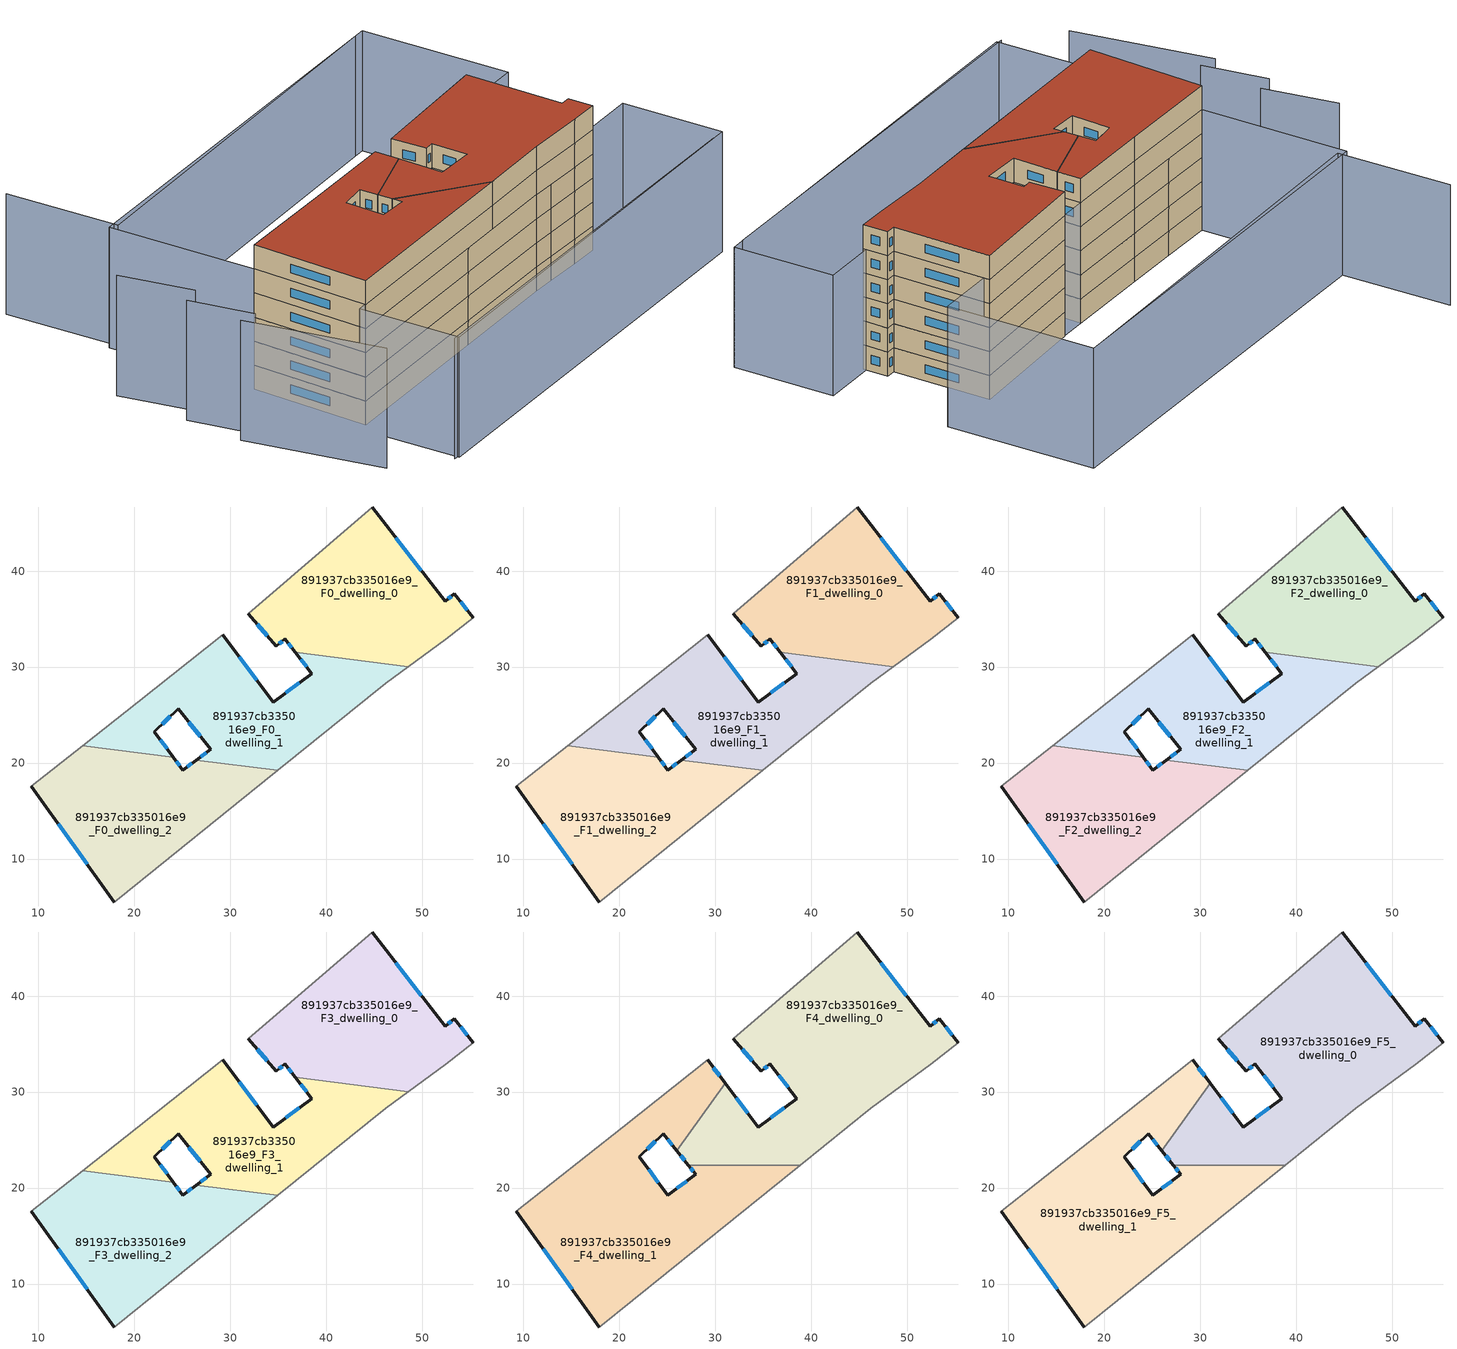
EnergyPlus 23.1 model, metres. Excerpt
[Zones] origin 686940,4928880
891937cb335016e9_F0_dwelling_0
 floor ground (EU_floor_Construction): 53.36,37.62 55.33,35.12 52.44,32.91 48.56,30.05 36.79,31.55 35.7,32.95 34.81,32.18 31.89,35.58 44.78,46.68 52.38,36.86 z0
 wall outside (EU_wall_Construction): 55.33,35.12 53.36,37.62 52.38,36.86 44.78,46.68 / 31.89,35.58 34.81,32.18 35.7,32.95 36.79,31.55 z0:3
 wall adiabatic (EU_wall_Construction): 44.78,46.68 31.89,35.58 / 48.56,30.05 52.44,32.91 55.33,35.12 z0:3
 wall to 891937cb335016e9_F0_dwelling_1 (EU_wall_Construction): 36.79,31.55 48.56,30.05 z0:3
 window (EU_Window_Construction): 49.91,40.05 47.25,43.49 / 53.04,37.37 52.7,37.11 / 54.69,35.93 54,36.81 / 36.05,32.5 36.43,32.01 / 35.1,32.43 35.41,32.7 / 32.84,34.48 33.86,33.29 z0.98:2.02
891937cb335016e9_F0_dwelling_1
 floor ground (EU_floor_Construction): 48.56,30.05 46.22,28.31 34.93,19.24 26.46,20.32 27.97,21.43 24.58,25.64 22.09,23.27 24.05,20.62 14.65,21.82 20.38,26.31 29.21,33.35 34.5,26.32 38.51,29.33 36.79,31.55 z0
 wall outside (EU_wall_Construction): 36.79,31.55 38.51,29.33 34.5,26.32 29.21,33.35 / 24.05,20.62 22.09,23.27 24.58,25.64 27.97,21.43 26.46,20.32 z0:3
 wall adiabatic (EU_wall_Construction): 34.93,19.24 46.22,28.31 48.56,30.05 / 29.21,33.35 20.38,26.31 14.65,21.82 z0:3
 wall to 891937cb335016e9_F0_dwelling_2 (EU_wall_Construction): 26.46,20.32 34.93,19.24 / 14.65,21.82 24.05,20.62 z0:3
 window (EU_Window_Construction): 37.35,30.83 37.95,30.05 / 27.48,21.07 26.95,20.68 / 25.68,24.27 26.87,22.8 / 22.9,24.04 23.77,24.87 / 23.41,21.49 22.73,22.41 / 32.78,28.61 30.93,31.07 / 37.2,28.35 35.8,27.3 z0.98:2.02
891937cb335016e9_F0_dwelling_2
 floor ground (EU_floor_Construction): 34.93,19.24 17.89,5.52 9.26,17.6 14.65,21.82 24.05,20.62 25.05,19.27 26.46,20.32 z0
 wall outside (EU_wall_Construction): 26.46,20.32 25.05,19.27 24.05,20.62 / 9.26,17.6 17.89,5.52 z0:3
 wall adiabatic (EU_wall_Construction): 17.89,5.52 34.93,19.24 / 14.65,21.82 9.26,17.6 z0:3
 window (EU_Window_Construction): 26,19.98 25.51,19.61 / 12.06,13.67 15.08,9.45 / 24.72,19.71 24.37,20.18 z0.98:2.02
891937cb335016e9_F1_dwelling_0
 floor to 891937cb335016e9_F0_dwelling_0 (EU_floor_Construction): 53.36,37.62 55.33,35.12 52.44,32.91 48.56,30.05 36.79,31.55 35.7,32.95 34.81,32.18 31.89,35.58 44.78,46.68 52.38,36.86 z3
 wall outside (EU_wall_Construction): 55.33,35.12 53.36,37.62 52.38,36.86 44.78,46.68 / 31.89,35.58 34.81,32.18 35.7,32.95 36.79,31.55 z3:6
 wall adiabatic (EU_wall_Construction): 44.78,46.68 31.89,35.58 / 48.56,30.05 52.44,32.91 55.33,35.12 z3:6
 wall to 891937cb335016e9_F1_dwelling_1 (EU_wall_Construction): 36.79,31.55 48.56,30.05 z3:6
 window (EU_Window_Construction): 49.91,40.05 47.25,43.49 / 53.04,37.37 52.7,37.11 / 54.69,35.93 54,36.81 / 36.05,32.5 36.43,32.01 / 35.1,32.43 35.41,32.7 / 32.84,34.48 33.86,33.29 z3.98:5.02
891937cb335016e9_F1_dwelling_1
 floor to 891937cb335016e9_F0_dwelling_1 (EU_floor_Construction): 48.56,30.05 46.22,28.31 34.93,19.24 26.46,20.32 27.97,21.43 24.58,25.64 22.09,23.27 24.05,20.62 14.65,21.82 20.38,26.31 29.21,33.35 34.5,26.32 38.51,29.33 36.79,31.55 z3
 wall outside (EU_wall_Construction): 36.79,31.55 38.51,29.33 34.5,26.32 29.21,33.35 / 24.05,20.62 22.09,23.27 24.58,25.64 27.97,21.43 26.46,20.32 z3:6
 wall adiabatic (EU_wall_Construction): 34.93,19.24 46.22,28.31 48.56,30.05 / 29.21,33.35 20.38,26.31 14.65,21.82 z3:6
 wall to 891937cb335016e9_F1_dwelling_2 (EU_wall_Construction): 26.46,20.32 34.93,19.24 / 14.65,21.82 24.05,20.62 z3:6
 window (EU_Window_Construction): 37.35,30.83 37.95,30.05 / 27.48,21.07 26.95,20.68 / 25.68,24.27 26.87,22.8 / 22.9,24.04 23.77,24.87 / 23.41,21.49 22.73,22.41 / 32.78,28.61 30.93,31.07 / 37.2,28.35 35.8,27.3 z3.98:5.02
891937cb335016e9_F1_dwelling_2
 floor to 891937cb335016e9_F0_dwelling_2 (EU_floor_Construction): 34.93,19.24 17.89,5.52 9.26,17.6 14.65,21.82 24.05,20.62 25.05,19.27 26.46,20.32 z3
 wall outside (EU_wall_Construction): 26.46,20.32 25.05,19.27 24.05,20.62 / 9.26,17.6 17.89,5.52 z3:6
 wall adiabatic (EU_wall_Construction): 17.89,5.52 34.93,19.24 / 14.65,21.82 9.26,17.6 z3:6
 window (EU_Window_Construction): 26,19.98 25.51,19.61 / 12.06,13.67 15.08,9.45 / 24.72,19.71 24.37,20.18 z3.98:5.02
891937cb335016e9_F2_dwelling_0
 floor to 891937cb335016e9_F1_dwelling_0 (EU_floor_Construction): 53.36,37.62 55.33,35.12 52.44,32.91 48.56,30.05 36.79,31.55 35.7,32.95 34.81,32.18 31.89,35.58 44.78,46.68 52.38,36.86 z6
 wall outside (EU_wall_Construction): 55.33,35.12 53.36,37.62 52.38,36.86 44.78,46.68 / 31.89,35.58 34.81,32.18 35.7,32.95 36.79,31.55 z6:9
 wall adiabatic (EU_wall_Construction): 44.78,46.68 31.89,35.58 / 48.56,30.05 52.44,32.91 55.33,35.12 z6:9
 wall to 891937cb335016e9_F2_dwelling_1 (EU_wall_Construction): 36.79,31.55 48.56,30.05 z6:9
 window (EU_Window_Construction): 49.91,40.05 47.25,43.49 / 53.04,37.37 52.7,37.11 / 54.69,35.93 54,36.81 / 36.05,32.5 36.43,32.01 / 35.1,32.43 35.41,32.7 / 32.84,34.48 33.86,33.29 z6.98:8.02
891937cb335016e9_F2_dwelling_1
 floor to 891937cb335016e9_F1_dwelling_1 (EU_floor_Construction): 48.56,30.05 46.22,28.31 34.93,19.24 26.46,20.32 27.97,21.43 24.58,25.64 22.09,23.27 24.05,20.62 14.65,21.82 20.38,26.31 29.21,33.35 34.5,26.32 38.51,29.33 36.79,31.55 z6
 wall outside (EU_wall_Construction): 36.79,31.55 38.51,29.33 34.5,26.32 29.21,33.35 / 24.05,20.62 22.09,23.27 24.58,25.64 27.97,21.43 26.46,20.32 z6:9
 wall adiabatic (EU_wall_Construction): 34.93,19.24 46.22,28.31 48.56,30.05 / 29.21,33.35 20.38,26.31 14.65,21.82 z6:9
 wall to 891937cb335016e9_F2_dwelling_2 (EU_wall_Construction): 26.46,20.32 34.93,19.24 / 14.65,21.82 24.05,20.62 z6:9
 window (EU_Window_Construction): 37.35,30.83 37.95,30.05 / 27.48,21.07 26.95,20.68 / 25.68,24.27 26.87,22.8 / 22.9,24.04 23.77,24.87 / 23.41,21.49 22.73,22.41 / 32.78,28.61 30.93,31.07 / 37.2,28.35 35.8,27.3 z6.98:8.02
891937cb335016e9_F2_dwelling_2
 floor to 891937cb335016e9_F1_dwelling_2 (EU_floor_Construction): 34.93,19.24 17.89,5.52 9.26,17.6 14.65,21.82 24.05,20.62 25.05,19.27 26.46,20.32 z6
 wall outside (EU_wall_Construction): 26.46,20.32 25.05,19.27 24.05,20.62 / 9.26,17.6 17.89,5.52 z6:9
 wall adiabatic (EU_wall_Construction): 17.89,5.52 34.93,19.24 / 14.65,21.82 9.26,17.6 z6:9
 window (EU_Window_Construction): 26,19.98 25.51,19.61 / 12.06,13.67 15.08,9.45 / 24.72,19.71 24.37,20.18 z6.98:8.02
891937cb335016e9_F3_dwelling_0
 floor to 891937cb335016e9_F2_dwelling_0 (EU_floor_Construction): 53.36,37.62 55.33,35.12 52.44,32.91 48.56,30.05 36.79,31.55 35.7,32.95 34.81,32.18 31.89,35.58 44.78,46.68 52.38,36.86 z9
 wall outside (EU_wall_Construction): 55.33,35.12 53.36,37.62 52.38,36.86 44.78,46.68 / 31.89,35.58 34.81,32.18 35.7,32.95 36.79,31.55 z9:12
 wall adiabatic (EU_wall_Construction): 44.78,46.68 31.89,35.58 / 48.56,30.05 52.44,32.91 55.33,35.12 z9:12
 wall to 891937cb335016e9_F3_dwelling_1 (EU_wall_Construction): 36.79,31.55 48.56,30.05 z9:12
 window (EU_Window_Construction): 49.91,40.05 47.25,43.49 / 53.04,37.37 52.7,37.11 / 54.69,35.93 54,36.81 / 36.05,32.5 36.43,32.01 / 35.1,32.43 35.41,32.7 / 32.84,34.48 33.86,33.29 z9.98:11.02
891937cb335016e9_F3_dwelling_1
 floor to 891937cb335016e9_F2_dwelling_1 (EU_floor_Construction): 48.56,30.05 46.22,28.31 34.93,19.24 26.46,20.32 27.97,21.43 24.58,25.64 22.09,23.27 24.05,20.62 14.65,21.82 20.38,26.31 29.21,33.35 34.5,26.32 38.51,29.33 36.79,31.55 z9
 wall outside (EU_wall_Construction): 36.79,31.55 38.51,29.33 34.5,26.32 29.21,33.35 / 24.05,20.62 22.09,23.27 24.58,25.64 27.97,21.43 26.46,20.32 z9:12
 wall adiabatic (EU_wall_Construction): 34.93,19.24 46.22,28.31 48.56,30.05 / 29.21,33.35 20.38,26.31 14.65,21.82 z9:12
 wall to 891937cb335016e9_F3_dwelling_2 (EU_wall_Construction): 26.46,20.32 34.93,19.24 / 14.65,21.82 24.05,20.62 z9:12
 window (EU_Window_Construction): 37.35,30.83 37.95,30.05 / 27.48,21.07 26.95,20.68 / 25.68,24.27 26.87,22.8 / 22.9,24.04 23.77,24.87 / 23.41,21.49 22.73,22.41 / 32.78,28.61 30.93,31.07 / 37.2,28.35 35.8,27.3 z9.98:11.02
891937cb335016e9_F3_dwelling_2
 floor to 891937cb335016e9_F2_dwelling_2 (EU_floor_Construction): 34.93,19.24 17.89,5.52 9.26,17.6 14.65,21.82 24.05,20.62 25.05,19.27 26.46,20.32 z9
 wall outside (EU_wall_Construction): 26.46,20.32 25.05,19.27 24.05,20.62 / 9.26,17.6 17.89,5.52 z9:12
 wall adiabatic (EU_wall_Construction): 17.89,5.52 34.93,19.24 / 14.65,21.82 9.26,17.6 z9:12
 window (EU_Window_Construction): 26,19.98 25.51,19.61 / 12.06,13.67 15.08,9.45 / 24.72,19.71 24.37,20.18 z9.98:11.02
891937cb335016e9_F4_dwelling_0
 floor to 891937cb335016e9_F3_dwelling_0 (EU_floor_Construction): 53.36,37.62 55.33,35.12 52.44,32.91 48.56,30.05 36.79,31.55 35.7,32.95 34.81,32.18 31.89,35.58 44.78,46.68 52.38,36.86 z12
 floor to 891937cb335016e9_F3_dwelling_1 (EU_floor_Construction): 48.56,30.05 46.22,28.31 38.87,22.4 27.19,22.4 26.01,23.87 31.05,30.91 34.5,26.32 38.51,29.33 36.79,31.55 z12
 wall outside (EU_wall_Construction): 31.89,35.58 34.81,32.18 35.7,32.95 38.51,29.33 34.5,26.32 31.05,30.91 / 55.33,35.12 53.36,37.62 52.38,36.86 44.78,46.68 / 26.01,23.87 27.19,22.4 z12:15
 wall adiabatic (EU_wall_Construction): 44.78,46.68 31.89,35.58 / 38.87,22.4 46.22,28.31 52.44,32.91 55.33,35.12 z12:15
 wall to 891937cb335016e9_F4_dwelling_1 (EU_wall_Construction): 27.19,22.4 38.87,22.4 / 31.05,30.91 26.01,23.87 z12:15
 window (EU_Window_Construction): 35.1,32.43 35.41,32.7 / 32.84,34.48 33.86,33.29 / 49.91,40.05 47.25,43.49 / 53.04,37.37 52.7,37.11 / 54.69,35.93 54,36.81 / 26.39,23.39 26.8,22.88 / 33.38,27.81 32.17,29.42 / 37.2,28.35 35.8,27.3 / 36.61,31.77 37.59,30.51 z12.98:14.02
891937cb335016e9_F4_dwelling_1
 floor to 891937cb335016e9_F3_dwelling_1 (EU_floor_Construction): 38.87,22.4 34.93,19.24 26.46,20.32 27.97,21.43 27.19,22.4 z12; 29.21,33.35 31.05,30.91 26.01,23.87 24.58,25.64 22.09,23.27 24.05,20.62 14.65,21.82 20.38,26.31 z12
 floor to 891937cb335016e9_F3_dwelling_2 (EU_floor_Construction): 34.93,19.24 17.89,5.52 9.26,17.6 14.65,21.82 24.05,20.62 25.05,19.27 26.46,20.32 z12
 wall outside (EU_wall_Construction): 31.05,30.91 29.21,33.35 / 27.19,22.4 27.97,21.43 25.05,19.27 22.09,23.27 24.58,25.64 26.01,23.87 / 9.26,17.6 17.89,5.52 z12:15
 wall adiabatic (EU_wall_Construction): 17.89,5.52 38.87,22.4 / 29.21,33.35 20.38,26.31 9.26,17.6 z12:15
 window (EU_Window_Construction): 30.45,31.7 29.81,32.56 / 25.04,25.06 25.54,24.44 / 22.9,24.04 23.77,24.87 / 24.09,20.57 23.05,21.97 / 27.02,20.73 26,19.97 / 27.44,22.09 27.71,21.75 / 12.06,13.67 15.08,9.45 z12.98:14.02
891937cb335016e9_F5_dwelling_0
 floor to 891937cb335016e9_F4_dwelling_0 (EU_floor_Construction): 53.36,37.62 55.33,35.12 52.44,32.91 46.22,28.31 38.87,22.4 27.19,22.4 26.01,23.87 31.05,30.91 34.5,26.32 38.51,29.33 35.7,32.95 34.81,32.18 31.89,35.58 44.78,46.68 52.38,36.86 z15
 wall outside (EU_wall_Construction): 31.89,35.58 34.81,32.18 35.7,32.95 38.51,29.33 34.5,26.32 31.05,30.91 / 55.33,35.12 53.36,37.62 52.38,36.86 44.78,46.68 / 26.01,23.87 27.19,22.4 z15:18
 wall adiabatic (EU_wall_Construction): 44.78,46.68 31.89,35.58 / 38.87,22.4 46.22,28.31 52.44,32.91 55.33,35.12 z15:18
 wall to 891937cb335016e9_F5_dwelling_1 (EU_wall_Construction): 27.19,22.4 38.87,22.4 / 31.05,30.91 26.01,23.87 z15:18
 window (EU_Window_Construction): 35.1,32.43 35.41,32.7 / 32.84,34.48 33.86,33.29 / 49.91,40.05 47.25,43.49 / 53.04,37.37 52.7,37.11 / 54.69,35.93 54,36.81 / 26.39,23.39 26.8,22.88 / 33.38,27.81 32.17,29.42 / 37.2,28.35 35.8,27.3 / 36.61,31.77 37.59,30.51 z15.98:17.02
 roof outside (EU_roof_Construction): 46.22,28.31 52.44,32.91 55.33,35.12 53.36,37.62 52.38,36.86 44.78,46.68 31.89,35.58 34.81,32.18 35.7,32.95 38.51,29.33 34.5,26.32 31.05,30.91 26.01,23.87 27.19,22.4 38.87,22.4 z18
891937cb335016e9_F5_dwelling_1
 floor to 891937cb335016e9_F4_dwelling_1 (EU_floor_Construction): 31.05,30.91 26.01,23.87 24.58,25.64 22.09,23.27 25.05,19.27 27.97,21.43 27.19,22.4 38.87,22.4 17.89,5.52 9.26,17.6 20.38,26.31 29.21,33.35 z15
 wall outside (EU_wall_Construction): 31.05,30.91 29.21,33.35 / 27.19,22.4 27.97,21.43 25.05,19.27 22.09,23.27 24.58,25.64 26.01,23.87 / 9.26,17.6 17.89,5.52 z15:18
 wall adiabatic (EU_wall_Construction): 17.89,5.52 38.87,22.4 / 29.21,33.35 20.38,26.31 9.26,17.6 z15:18
 window (EU_Window_Construction): 30.45,31.7 29.81,32.56 / 25.04,25.06 25.54,24.44 / 22.9,24.04 23.77,24.87 / 24.09,20.57 23.05,21.97 / 27.02,20.73 26,19.97 / 27.44,22.09 27.71,21.75 / 12.06,13.67 15.08,9.45 z15.98:17.02
 roof outside (EU_roof_Construction): 38.87,22.4 27.19,22.4 27.97,21.43 25.05,19.27 22.09,23.27 24.58,25.64 26.01,23.87 31.05,30.91 29.21,33.35 20.38,26.31 9.26,17.6 17.89,5.52 z18
shading: 3.74,6.93 16.52,-4.72 / -0.21,13.35 5.76,7.81 / -5.45,21.39 1.43,15.18 / 24.34,-5.18 67.08,28.72 / 38.4,64.65 -1.24,32.28 / -1.24,32.28 -10.31,43.4 / 68.53,29.86 24.88,-5.07 / 24.88,-5.07 16.93,4.87 / 16.93,4.87 60.58,39.8 / 60.58,39.8 68.53,29.86 / 51.26,50.93 9.33,17.51 / 9.33,17.51 -2.36,32.17 / -2.36,32.17 39.57,65.59 / 39.57,65.59 51.26,50.93 z0:15
[Building]
EU S2 Campaign: North Axis=0; Terrain=City; Solar Distribution=FullExterior
[Site:Location]
Bologna: Latitude=44.5; Longitude=11.25; Time Zone=1; Elevation=37
[SizingPeriod:WeatherFileDays]
AnnualSizingPeriod: Begin Month=1; Begin Day of Month=1; End Month=12; End Day of Month=31; Day of Week for Start Day=Monday; Use Weather File Daylight Saving Period=No; Use Weather File Rain and Snow Indicators=No
[MATERIAL]
EU_InternalMass_Material: Roughness=MediumRough; Thickness=0.1; Conductivity=1; Density=1800; Specific Heat=900; Thermal Absorptance=0.9; Solar Absorptance=0.7; Visible Absorptance=0.7
[MATERIAL:NOMASS] Roughness=MediumRough; Thermal Absorptance=0.9; Solar Absorptance=0.7; Visible Absorptance=0.7
Name | Thermal Resistance
EU_wall_NoMass | 0.905828
EU_roof_NoMass | 0.37593
EU_floor_NoMass | 0.67114
[WINDOWMATERIAL:SIMPLEGLAZINGSYSTEM]
EU_Window_SimpleGlazing: UFactor=4.52486; Solar Heat Gain Coefficient=0.85; Visible Transmittance=0.85
[CONSTRUCTION]
EU_wall_Construction: EU_wall_NoMass
EU_roof_Construction: EU_roof_NoMass
EU_floor_Construction: EU_floor_NoMass
EU_InternalMass_Construction: EU_InternalMass_Material
EU_Window_Construction: EU_Window_SimpleGlazing
[ZONE] Type=1; Multiplier=1; Ceiling Height=autocalculate; Floor Area=autocalculate; Part of Total Floor Area=Yes
Name | Volume
891937cb335016e9_F0_dwelling_0; 891937cb335016e9_F1_dwelling_0; 891937cb335016e9_F2_dwelling_0; 891937cb335016e9_F3_dwelling_0 | 629.284
891937cb335016e9_F4_dwelling_0 | 974.068
891937cb335016e9_F5_dwelling_0 | 974.079
891937cb335016e9_F0_dwelling_1 | 633.275
891937cb335016e9_F1_dwelling_1; 891937cb335016e9_F2_dwelling_1; 891937cb335016e9_F3_dwelling_1 | 633.278
891937cb335016e9_F4_dwelling_1 | 919.771
891937cb335016e9_F5_dwelling_1 | 919.779
891937cb335016e9_F0_dwelling_2 | 631.305
891937cb335016e9_F1_dwelling_2; 891937cb335016e9_F2_dwelling_2; 891937cb335016e9_F3_dwelling_2 | 631.306
[INTERNALMASS] Construction=EU_InternalMass_Construction
Name | Zone or ZoneList | Surface Area
891937cb335016e9_F0_dwelling_0_EU_InternalMass | 891937cb335016e9_F0_dwelling_0 | 209.761
891937cb335016e9_F0_dwelling_1_EU_InternalMass | 891937cb335016e9_F0_dwelling_1 | 211.097
891937cb335016e9_F0_dwelling_2_EU_InternalMass | 891937cb335016e9_F0_dwelling_2 | 210.435
891937cb335016e9_F1_dwelling_0_EU_InternalMass | 891937cb335016e9_F1_dwelling_0 | 209.761
891937cb335016e9_F1_dwelling_1_EU_InternalMass | 891937cb335016e9_F1_dwelling_1 | 211.097
891937cb335016e9_F1_dwelling_2_EU_InternalMass | 891937cb335016e9_F1_dwelling_2 | 210.435
891937cb335016e9_F2_dwelling_0_EU_InternalMass | 891937cb335016e9_F2_dwelling_0 | 209.761
891937cb335016e9_F2_dwelling_1_EU_InternalMass | 891937cb335016e9_F2_dwelling_1 | 211.097
891937cb335016e9_F2_dwelling_2_EU_InternalMass | 891937cb335016e9_F2_dwelling_2 | 210.435
891937cb335016e9_F3_dwelling_0_EU_InternalMass | 891937cb335016e9_F3_dwelling_0 | 209.761
891937cb335016e9_F3_dwelling_1_EU_InternalMass | 891937cb335016e9_F3_dwelling_1 | 211.097
891937cb335016e9_F3_dwelling_2_EU_InternalMass | 891937cb335016e9_F3_dwelling_2 | 210.435
891937cb335016e9_F4_dwelling_0_EU_InternalMass | 891937cb335016e9_F4_dwelling_0 | 324.688
891937cb335016e9_F4_dwelling_1_EU_InternalMass | 891937cb335016e9_F4_dwelling_1 | 306.594
891937cb335016e9_F5_dwelling_0_EU_InternalMass | 891937cb335016e9_F5_dwelling_0 | 324.688
891937cb335016e9_F5_dwelling_1_EU_InternalMass | 891937cb335016e9_F5_dwelling_1 | 306.594
[OTHEREQUIPMENT] Fuel Type=Electricity; Design Level Calculation Method=Watts/Area; Power per Zone Floor Area=1; Fraction Latent=0; Fraction Radiant=0; Fraction Lost=0; Carbon Dioxide Generation Rate=0; EndUse Subcategory=EU_Step8_InternalGains
Name | Zone or ZoneList or Space or SpaceList | Schedule
EU_Step8_InternalGain_891937cb335016e9_F0_dwelling_0_f000 | 891937cb335016e9_F0_dwelling_0 | EU_Step8_GainSchedule_891937cb335016e9_F0_dwelling_0_f000
EU_Step8_InternalGain_891937cb335016e9_F0_dwelling_1_f000 | 891937cb335016e9_F0_dwelling_1 | EU_Step8_GainSchedule_891937cb335016e9_F0_dwelling_1_f000
EU_Step8_InternalGain_891937cb335016e9_F0_dwelling_2_f000 | 891937cb335016e9_F0_dwelling_2 | EU_Step8_GainSchedule_891937cb335016e9_F0_dwelling_2_f000
EU_Step8_InternalGain_891937cb335016e9_F1_dwelling_0_f000 | 891937cb335016e9_F1_dwelling_0 | EU_Step8_GainSchedule_891937cb335016e9_F1_dwelling_0_f000
EU_Step8_InternalGain_891937cb335016e9_F1_dwelling_1_f000 | 891937cb335016e9_F1_dwelling_1 | EU_Step8_GainSchedule_891937cb335016e9_F1_dwelling_1_f000
EU_Step8_InternalGain_891937cb335016e9_F1_dwelling_2_f000 | 891937cb335016e9_F1_dwelling_2 | EU_Step8_GainSchedule_891937cb335016e9_F1_dwelling_2_f000
EU_Step8_InternalGain_891937cb335016e9_F2_dwelling_0_f000 | 891937cb335016e9_F2_dwelling_0 | EU_Step8_GainSchedule_891937cb335016e9_F2_dwelling_0_f000
EU_Step8_InternalGain_891937cb335016e9_F2_dwelling_1_f000 | 891937cb335016e9_F2_dwelling_1 | EU_Step8_GainSchedule_891937cb335016e9_F2_dwelling_1_f000
EU_Step8_InternalGain_891937cb335016e9_F2_dwelling_2_f000 | 891937cb335016e9_F2_dwelling_2 | EU_Step8_GainSchedule_891937cb335016e9_F2_dwelling_2_f000
EU_Step8_InternalGain_891937cb335016e9_F3_dwelling_0_f000 | 891937cb335016e9_F3_dwelling_0 | EU_Step8_GainSchedule_891937cb335016e9_F3_dwelling_0_f000
EU_Step8_InternalGain_891937cb335016e9_F3_dwelling_1_f000 | 891937cb335016e9_F3_dwelling_1 | EU_Step8_GainSchedule_891937cb335016e9_F3_dwelling_1_f000
EU_Step8_InternalGain_891937cb335016e9_F3_dwelling_2_f000 | 891937cb335016e9_F3_dwelling_2 | EU_Step8_GainSchedule_891937cb335016e9_F3_dwelling_2_f000
EU_Step8_InternalGain_891937cb335016e9_F4_dwelling_0_f000 | 891937cb335016e9_F4_dwelling_0 | EU_Step8_GainSchedule_891937cb335016e9_F4_dwelling_0_f000
EU_Step8_InternalGain_891937cb335016e9_F4_dwelling_1_f000 | 891937cb335016e9_F4_dwelling_1 | EU_Step8_GainSchedule_891937cb335016e9_F4_dwelling_1_f000
EU_Step8_InternalGain_891937cb335016e9_F5_dwelling_0_f000 | 891937cb335016e9_F5_dwelling_0 | EU_Step8_GainSchedule_891937cb335016e9_F5_dwelling_0_f000
EU_Step8_InternalGain_891937cb335016e9_F5_dwelling_1_f000 | 891937cb335016e9_F5_dwelling_1 | EU_Step8_GainSchedule_891937cb335016e9_F5_dwelling_1_f000
[ZONEVENTILATION:DESIGNFLOWRATE] Schedule=EU_AlwaysOn; Design Flow Rate Calculation Method=AirChanges/Hour; Air Changes per Hour=0.73129; Ventilation Type=Natural; Fan Pressure Rise=0; Fan Total Efficiency=1; Constant Term Coefficient=1; Temperature Term Coefficient=0; Velocity Term Coefficient=0; Velocity Squared Term Coefficient=0; Minimum Indoor Temperature=-100; Maximum Indoor Temperature=100; Delta Temperature=-100; Minimum Outdoor Temperature=-100; Maximum Outdoor Temperature=100; Maximum Wind Speed=40
Name | Zone or ZoneList or Space or SpaceList
EU_ConstantAir_891937cb335016e9_F0_dwelling_0 | 891937cb335016e9_F0_dwelling_0
EU_ConstantAir_891937cb335016e9_F0_dwelling_1 | 891937cb335016e9_F0_dwelling_1
EU_ConstantAir_891937cb335016e9_F0_dwelling_2 | 891937cb335016e9_F0_dwelling_2
EU_ConstantAir_891937cb335016e9_F1_dwelling_0 | 891937cb335016e9_F1_dwelling_0
EU_ConstantAir_891937cb335016e9_F1_dwelling_1 | 891937cb335016e9_F1_dwelling_1
EU_ConstantAir_891937cb335016e9_F1_dwelling_2 | 891937cb335016e9_F1_dwelling_2
EU_ConstantAir_891937cb335016e9_F2_dwelling_0 | 891937cb335016e9_F2_dwelling_0
EU_ConstantAir_891937cb335016e9_F2_dwelling_1 | 891937cb335016e9_F2_dwelling_1
EU_ConstantAir_891937cb335016e9_F2_dwelling_2 | 891937cb335016e9_F2_dwelling_2
EU_ConstantAir_891937cb335016e9_F3_dwelling_0 | 891937cb335016e9_F3_dwelling_0
EU_ConstantAir_891937cb335016e9_F3_dwelling_1 | 891937cb335016e9_F3_dwelling_1
EU_ConstantAir_891937cb335016e9_F3_dwelling_2 | 891937cb335016e9_F3_dwelling_2
EU_ConstantAir_891937cb335016e9_F4_dwelling_0 | 891937cb335016e9_F4_dwelling_0
EU_ConstantAir_891937cb335016e9_F4_dwelling_1 | 891937cb335016e9_F4_dwelling_1
EU_ConstantAir_891937cb335016e9_F5_dwelling_0 | 891937cb335016e9_F5_dwelling_0
EU_ConstantAir_891937cb335016e9_F5_dwelling_1 | 891937cb335016e9_F5_dwelling_1
[HVACTEMPLATE:THERMOSTAT] Constant Heating Setpoint=20; Constant Cooling Setpoint=50
EU_HeatOnly_891937cb335016e9_F0_dwelling_0; EU_HeatOnly_891937cb335016e9_F0_dwelling_1; EU_HeatOnly_891937cb335016e9_F0_dwelling_2; EU_HeatOnly_891937cb335016e9_F1_dwelling_0; EU_HeatOnly_891937cb335016e9_F1_dwelling_1; EU_HeatOnly_891937cb335016e9_F1_dwelling_2; EU_HeatOnly_891937cb335016e9_F2_dwelling_0; EU_HeatOnly_891937cb335016e9_F2_dwelling_1; EU_HeatOnly_891937cb335016e9_F2_dwelling_2; EU_HeatOnly_891937cb335016e9_F3_dwelling_0; EU_HeatOnly_891937cb335016e9_F3_dwelling_1; EU_HeatOnly_891937cb335016e9_F3_dwelling_2; EU_HeatOnly_891937cb335016e9_F4_dwelling_0; EU_HeatOnly_891937cb335016e9_F4_dwelling_1; EU_HeatOnly_891937cb335016e9_F5_dwelling_0; EU_HeatOnly_891937cb335016e9_F5_dwelling_1
[HVACTEMPLATE:ZONE:IDEALLOADSAIRSYSTEM] System Availability Schedule=EU_AlwaysOn; Maximum Heating Supply Air Temperature=50; Minimum Cooling Supply Air Temperature=13; Maximum Heating Supply Air Humidity Ratio=0.0156; Minimum Cooling Supply Air Humidity Ratio=0.0077; Heating Limit=NoLimit; Cooling Limit=NoLimit; Heating Availability Schedule=EU_AlwaysOn; Cooling Availability Schedule=EU_CoolingOff; Dehumidification Control Type=ConstantSensibleHeatRatio; Cooling Sensible Heat Ratio=0.7; Dehumidification Setpoint=60; Humidification Control Type=None; Humidification Setpoint=30; Outdoor Air Method=None; Outdoor Air Flow Rate per Person=0.00944; Outdoor Air Flow Rate per Zone Floor Area=0; Outdoor Air Flow Rate per Zone=0; Demand Controlled Ventilation Type=None; Outdoor Air Economizer Type=NoEconomizer; Heat Recovery Type=None; Sensible Heat Recovery Effectiveness=0.7; Latent Heat Recovery Effectiveness=0.65
Name | Template Thermostat
891937cb335016e9_F0_dwelling_0 | EU_HeatOnly_891937cb335016e9_F0_dwelling_0
891937cb335016e9_F0_dwelling_1 | EU_HeatOnly_891937cb335016e9_F0_dwelling_1
891937cb335016e9_F0_dwelling_2 | EU_HeatOnly_891937cb335016e9_F0_dwelling_2
891937cb335016e9_F1_dwelling_0 | EU_HeatOnly_891937cb335016e9_F1_dwelling_0
891937cb335016e9_F1_dwelling_1 | EU_HeatOnly_891937cb335016e9_F1_dwelling_1
891937cb335016e9_F1_dwelling_2 | EU_HeatOnly_891937cb335016e9_F1_dwelling_2
891937cb335016e9_F2_dwelling_0 | EU_HeatOnly_891937cb335016e9_F2_dwelling_0
891937cb335016e9_F2_dwelling_1 | EU_HeatOnly_891937cb335016e9_F2_dwelling_1
891937cb335016e9_F2_dwelling_2 | EU_HeatOnly_891937cb335016e9_F2_dwelling_2
891937cb335016e9_F3_dwelling_0 | EU_HeatOnly_891937cb335016e9_F3_dwelling_0
891937cb335016e9_F3_dwelling_1 | EU_HeatOnly_891937cb335016e9_F3_dwelling_1
891937cb335016e9_F3_dwelling_2 | EU_HeatOnly_891937cb335016e9_F3_dwelling_2
891937cb335016e9_F4_dwelling_0 | EU_HeatOnly_891937cb335016e9_F4_dwelling_0
891937cb335016e9_F4_dwelling_1 | EU_HeatOnly_891937cb335016e9_F4_dwelling_1
891937cb335016e9_F5_dwelling_0 | EU_HeatOnly_891937cb335016e9_F5_dwelling_0
891937cb335016e9_F5_dwelling_1 | EU_HeatOnly_891937cb335016e9_F5_dwelling_1
[SIZING:ZONE] Zone Cooling Design Supply Air Temperature Input Method=SupplyAirTemperature; Zone Cooling Design Supply Air Temperature=13; Zone Heating Design Supply Air Temperature Input Method=SupplyAirTemperature; Zone Heating Design Supply Air Temperature=50; Zone Cooling Design Supply Air Humidity Ratio=0.008; Zone Heating Design Supply Air Humidity Ratio=0.008; Cooling Design Air Flow Method=DesignDay; Cooling Design Air Flow Rate=0; Cooling Minimum Air Flow per Zone Floor Area=0.000762; Cooling Minimum Air Flow=0; Cooling Minimum Air Flow Fraction=0.2; Heating Design Air Flow Method=DesignDay; Heating Design Air Flow Rate=0; Heating Maximum Air Flow per Zone Floor Area=0.002032; Heating Maximum Air Flow=0.141576; Heating Maximum Air Flow Fraction=0.3; Account for Dedicated Outdoor Air System=No; Dedicated Outdoor Air System Control Strategy=NeutralSupplyAir; Dedicated Outdoor Air Low Setpoint Temperature for Design=autosize; Dedicated Outdoor Air High Setpoint Temperature for Design=autosize; Zone Load Sizing Method=Sensible Load Only No Latent Load; Zone Latent Cooling Design Supply Air Humidity Ratio Input Method=HumidityRatioDifference; Zone Cooling Design Supply Air Humidity Ratio Difference=0.005; Zone Latent Heating Design Supply Air Humidity Ratio Input Method=HumidityRatioDifference; Zone Humidification Design Supply Air Humidity Ratio Difference=0.005
891937cb335016e9_F0_dwelling_0; 891937cb335016e9_F0_dwelling_1; 891937cb335016e9_F0_dwelling_2; 891937cb335016e9_F1_dwelling_0; 891937cb335016e9_F1_dwelling_1; 891937cb335016e9_F1_dwelling_2; 891937cb335016e9_F2_dwelling_0; 891937cb335016e9_F2_dwelling_1; 891937cb335016e9_F2_dwelling_2; 891937cb335016e9_F3_dwelling_0; 891937cb335016e9_F3_dwelling_1; 891937cb335016e9_F3_dwelling_2; 891937cb335016e9_F4_dwelling_0; 891937cb335016e9_F4_dwelling_1; 891937cb335016e9_F5_dwelling_0; 891937cb335016e9_F5_dwelling_1
[SCHEDULE:CONSTANT]
Name | Hourly Value
EU_AlwaysOn | 1
EU_CoolingOff | 0
[SCHEDULE:FILE] Column Number=1; Rows to Skip at Top=0; Number of Hours of Data=8760; Column Separator=Comma; Interpolate to Timestep=No; Minutes per Item=60; Adjust Schedule for Daylight Savings=Yes
Name | File
EU_Step8_GainSchedule_891937cb335016e9_F0_dwelling_0_f000 | ../../schedules/891937cb335016e9/891937cb335016e9_F0_dwelling_0_f000_gain.csv
EU_Step8_GainSchedule_891937cb335016e9_F0_dwelling_1_f000 | ../../schedules/891937cb335016e9/891937cb335016e9_F0_dwelling_1_f000_gain.csv
EU_Step8_GainSchedule_891937cb335016e9_F0_dwelling_2_f000 | ../../schedules/891937cb335016e9/891937cb335016e9_F0_dwelling_2_f000_gain.csv
EU_Step8_GainSchedule_891937cb335016e9_F1_dwelling_0_f000 | ../../schedules/891937cb335016e9/891937cb335016e9_F1_dwelling_0_f000_gain.csv
EU_Step8_GainSchedule_891937cb335016e9_F1_dwelling_1_f000 | ../../schedules/891937cb335016e9/891937cb335016e9_F1_dwelling_1_f000_gain.csv
EU_Step8_GainSchedule_891937cb335016e9_F1_dwelling_2_f000 | ../../schedules/891937cb335016e9/891937cb335016e9_F1_dwelling_2_f000_gain.csv
EU_Step8_GainSchedule_891937cb335016e9_F2_dwelling_0_f000 | ../../schedules/891937cb335016e9/891937cb335016e9_F2_dwelling_0_f000_gain.csv
EU_Step8_GainSchedule_891937cb335016e9_F2_dwelling_1_f000 | ../../schedules/891937cb335016e9/891937cb335016e9_F2_dwelling_1_f000_gain.csv
EU_Step8_GainSchedule_891937cb335016e9_F2_dwelling_2_f000 | ../../schedules/891937cb335016e9/891937cb335016e9_F2_dwelling_2_f000_gain.csv
EU_Step8_GainSchedule_891937cb335016e9_F3_dwelling_0_f000 | ../../schedules/891937cb335016e9/891937cb335016e9_F3_dwelling_0_f000_gain.csv
EU_Step8_GainSchedule_891937cb335016e9_F3_dwelling_1_f000 | ../../schedules/891937cb335016e9/891937cb335016e9_F3_dwelling_1_f000_gain.csv
EU_Step8_GainSchedule_891937cb335016e9_F3_dwelling_2_f000 | ../../schedules/891937cb335016e9/891937cb335016e9_F3_dwelling_2_f000_gain.csv
EU_Step8_GainSchedule_891937cb335016e9_F4_dwelling_0_f000 | ../../schedules/891937cb335016e9/891937cb335016e9_F4_dwelling_0_f000_gain.csv
EU_Step8_GainSchedule_891937cb335016e9_F4_dwelling_1_f000 | ../../schedules/891937cb335016e9/891937cb335016e9_F4_dwelling_1_f000_gain.csv
EU_Step8_GainSchedule_891937cb335016e9_F5_dwelling_0_f000 | ../../schedules/891937cb335016e9/891937cb335016e9_F5_dwelling_0_f000_gain.csv
EU_Step8_GainSchedule_891937cb335016e9_F5_dwelling_1_f000 | ../../schedules/891937cb335016e9/891937cb335016e9_F5_dwelling_1_f000_gain.csv
